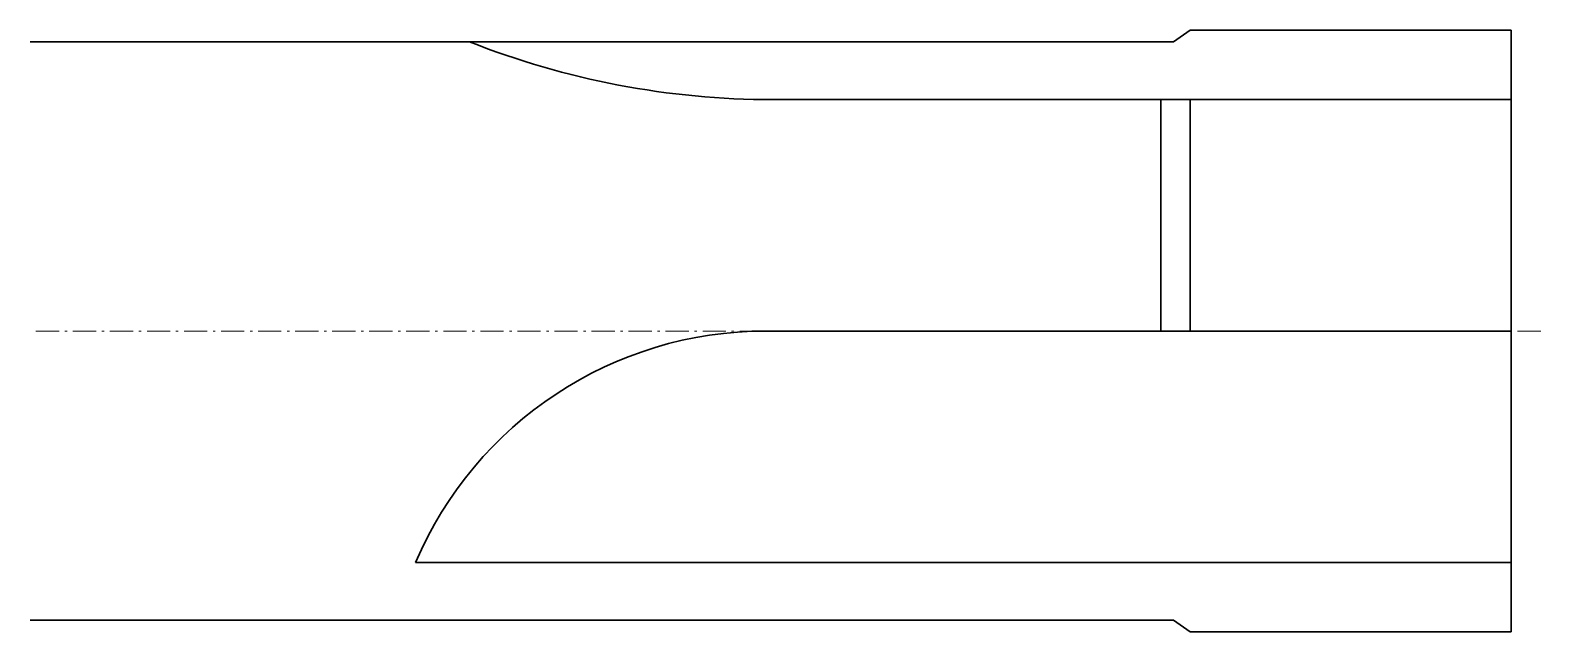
# Model space of a CAD drawing. Header units: millimetres. Extents: x -64 to 1.3, y -13 to 13.
import ezdxf

# ---------------------------------------------------------------- set-up
doc = ezdxf.new("R2010")
doc.units = ezdxf.units.MM
doc.linetypes.add('CENTER', pattern=[1.5, 1, -0.25, 0, -0.25])
doc.layers.add('1', color=4, linetype='Continuous', lineweight=30)
doc.layers.add('SK4', color=2, linetype='CENTER', lineweight=9)

msp = doc.modelspace()

# ---------------------------------------------------------------- linework, layer by layer
at = {"layer": '1'}
for p, q in [((-14.593, 12.5), (-63.967, 12.5)), ((-13.871, 13), (-14.593, 12.5)), ((0, 13), (-13.871, 13)), ((0, 13), (0, -13)), ((0, 10), (-31.891, 10)), ((-15.128, 0), (-15.128, 10)), ((-13.871, 10), (-13.871, 0)), ((0, 0), (-32.185, 0)), ((0, -10), (-47.32, -10)), ((-14.593, -12.5), (-63.967, -12.5)), ((-13.871, -13), (-14.593, -12.5)), ((0, -13), (-13.871, -13)), ((0, -13), (-13.871, -13))]:
    msp.add_line(p, q, dxfattribs=at)
for centre, radius, start, end in [((-31.891, 45.621), 35.621, 248.40617, 270), ((-32.185, -16.453), 16.453, 90, 156.90699)]:
    msp.add_arc(centre, radius, start, end, dxfattribs=at)
at = {"layer": 'SK4'}
msp.add_line((1.278, 0), (-63.967, 0), dxfattribs=at)

doc.saveas('drawing.dxf')
